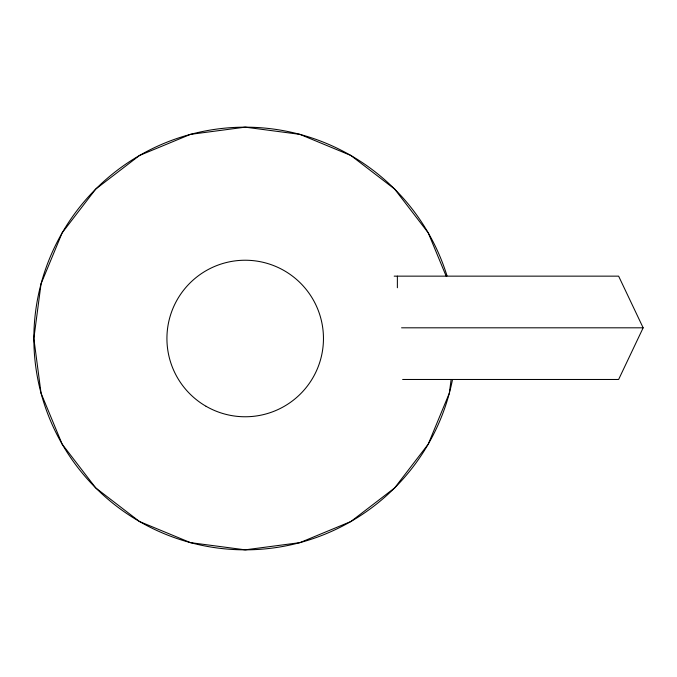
<?xml version="1.0" encoding="UTF-8"?>
<svg xmlns="http://www.w3.org/2000/svg" width="677" height="677" viewBox="0 0 677 677"><rect width="100%" height="100%" fill="white"/><g stroke="black" fill="none" stroke-linecap="round" stroke-linejoin="round"><path stroke-width="1.02" d="M451.094 379.78L449.325 393.202L428.219 444.171L394.632 487.939L350.864 521.527L299.886 542.641L245.192 549.842L190.491 542.641L139.521 521.527L95.753 487.939L62.166 444.171L41.052 393.202L33.85 338.5L41.052 283.798L62.166 232.829L95.753 189.061L139.521 155.473L190.491 134.359L245.192 127.158L299.886 134.359L350.864 155.473L394.632 189.061L428.219 232.829L446.143 276.106M394.2 276.148L618.626 276.148L643.15 327.812L618.626 379.475L402.629 379.475M401.571 327.812L643.15 327.812M397.374 276.148L397.374 287.75M452.405 380.042A211.342 211.342 0 0 1 133.801 518.1A211.342 211.342 0 0 1 115.894 171.332A211.342 211.342 0 0 1 447.023 275.835M206.053 406.285A78.278 78.278 0 0 0 323.462 338.5A78.278 78.278 0 0 0 206.053 270.715A78.278 78.278 0 0 0 206.053 406.285"/></g></svg>
